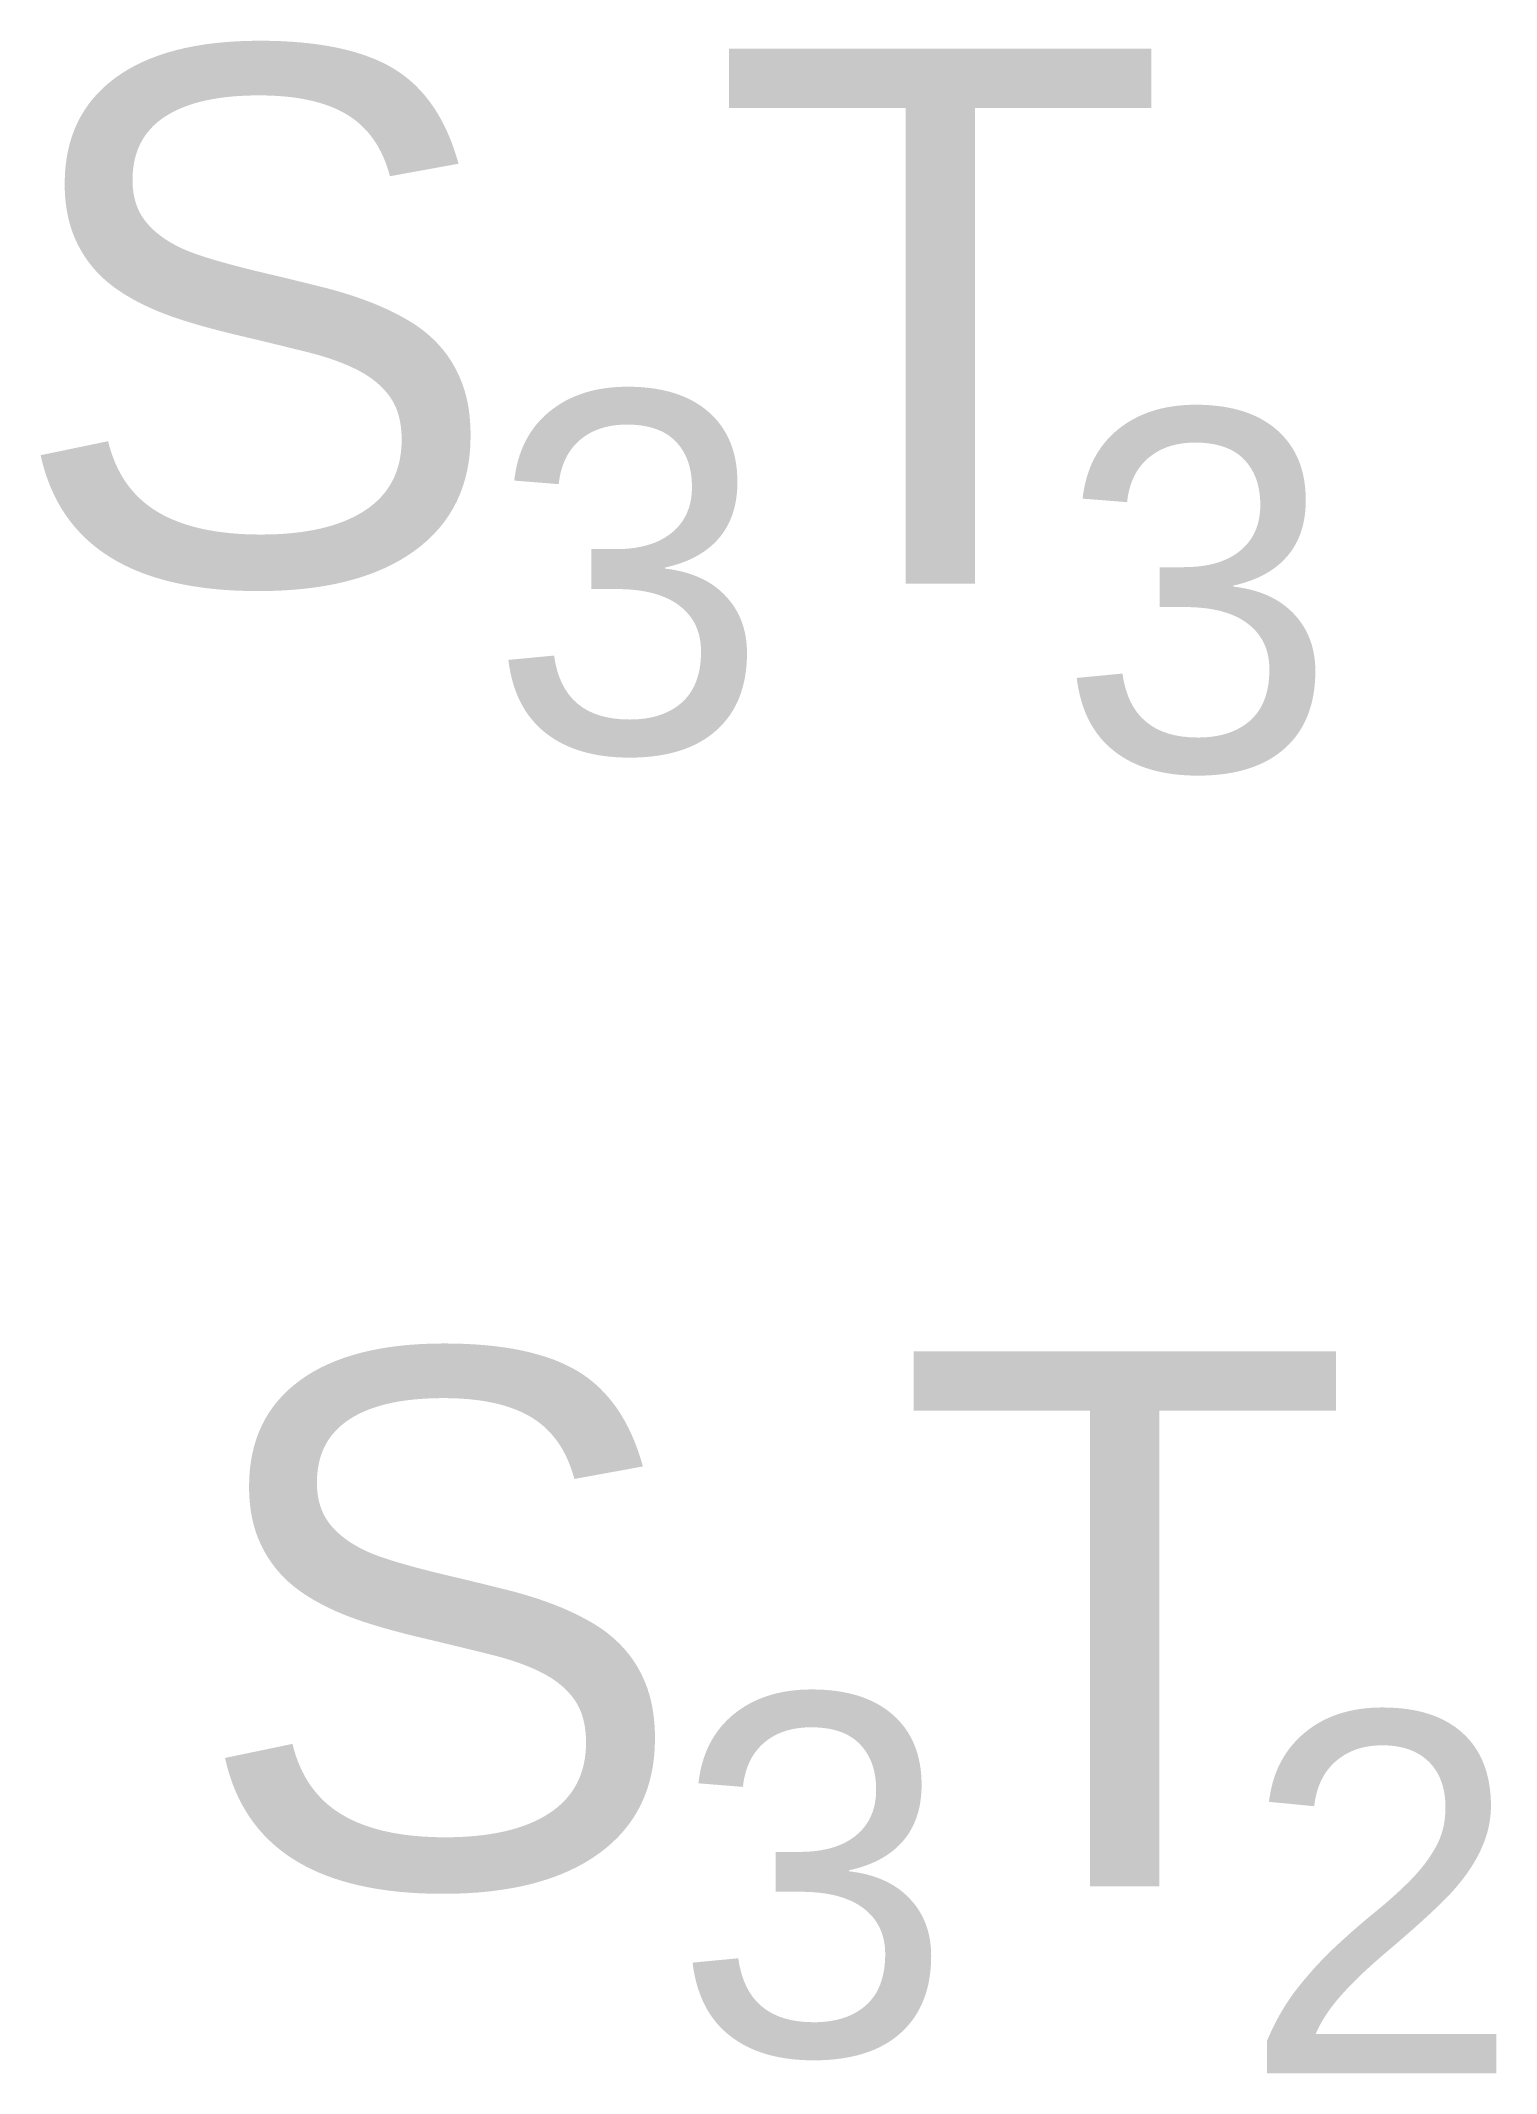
# Model space of a CAD drawing. Header units: inches. Extents: x 2.5 to 13.4, y 4 to 8.1.
# Drawn here: x 12.529 to 13.256, y 6.009 to 7.025 of the extents above.
import ezdxf

# ---------------------------------------------------------------- set-up
doc = ezdxf.new("R2010")
doc.units = ezdxf.units.IN
doc.header["$MEASUREMENT"] = 0
doc.styles.get("Standard").update_dxf_attribs({"font": 'ARIAL.TTF'})

msp = doc.modelspace()

# ---------------------------------------------------------------- texts
for s, height, p in [('S T ', 0.26709, (12.5123, 6.7535)), ('3', 0.18, (12.7533, 6.6691)), ('3', 0.18, (13.0372, 6.6601)), ('S T ', 0.26709, (12.6044, 6.1029)), ('3', 0.18, (12.8453, 6.0185)), ('2', 0.18, (13.1292, 6.0095))]:
    msp.add_text(s, height=height).set_placement(p)

doc.saveas('drawing.dxf')
